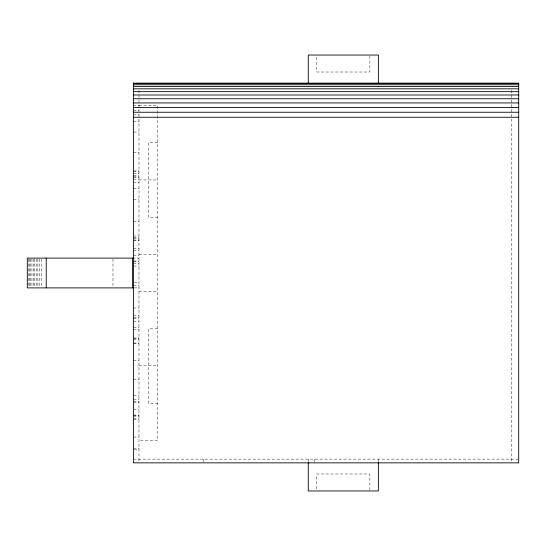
<?xml version="1.0" encoding="UTF-8"?>
<svg xmlns="http://www.w3.org/2000/svg" width="546" height="546" viewBox="0 0 546 546"><rect width="100%" height="100%" fill="white"/><g stroke="black" fill="none" stroke-linecap="round" stroke-linejoin="round"><path stroke-width="0.41" stroke-dasharray="2.73 2.05" d="M133.395 105.296L138.984 105.296M138.984 105.48L157.596 105.48L157.596 440.52L138.984 440.52M133.395 110.415L138.984 110.415M133.395 114.858L138.984 114.858M133.395 121.198L138.984 121.198M133.395 132.05L138.984 132.05M157.596 142.704L148.287 142.704L148.287 217.158L157.596 217.158M133.395 152.784L138.984 152.784M133.395 170.932L138.984 170.939M133.395 171.69L138.984 171.69M133.395 173.532L138.984 173.532M133.395 175.491L138.984 175.491M133.395 176.856L138.984 176.856M133.395 177.58L138.984 177.58M133.395 179.518L138.984 179.518M138.984 179.934L157.596 179.934M133.395 182.685L138.984 182.685M133.395 188.588L138.984 188.588M133.395 199.74L138.984 199.74M133.395 221.485L138.984 221.485M133.395 236.022L138.984 236.022M133.395 237.374L138.984 237.374M133.395 238.657L138.984 238.657M133.395 240.022L138.984 240.022M133.395 240.725L138.984 240.725M133.395 248.628L138.984 248.628M133.395 250.634L138.984 250.634M138.984 254.388L157.596 254.388M133.395 255.521L138.984 255.521M132.61 258.108L138.984 258.108M133.395 261.029L138.984 261.029M133.395 261.22L138.984 261.22M133.395 263.691L138.984 263.691M133.395 266.059L138.984 266.059M134.193 282.309L138.984 282.309M133.395 285.421L138.984 285.421M134.2 287.892L138.984 287.892M138.984 291.612L157.596 291.612M133.395 308.026L138.984 308.026M133.395 315.397L138.984 315.397M133.395 317.444L138.984 317.444M133.395 318.734L138.984 318.734M133.395 321.567L138.984 321.567M133.395 327.341L138.984 327.341M157.596 328.842L148.287 328.842L148.287 403.296L157.596 403.296M133.395 329.791L138.984 329.791M133.395 337.974L138.984 337.974M133.395 338.745L138.984 338.745M133.395 339.632L138.984 339.632M133.395 343.065L138.984 343.065M133.395 343.291L138.984 343.291M133.395 360.804L138.984 360.804M138.984 365.697L157.596 365.697M133.395 379.17L138.984 379.17M133.395 395.748L138.984 395.748M133.395 399.358L138.984 399.358M133.395 401.583L138.984 401.583M133.395 402.484L138.984 402.484M133.395 409.657L138.984 409.657M133.395 415.021L138.984 415.021M133.395 415.561L138.984 415.561M133.395 416.107L138.984 416.107M133.395 418.871L138.984 418.871M133.395 419.553L138.984 419.553M133.395 437.046L138.984 437.046M133.395 448.191L138.984 448.191M134.193 449.829L138.984 449.829M133.395 459.138L518.7 459.138M511.254 90.199L511.254 462.858M378.358 459.138L378.358 461.65M369.867 55.883L369.867 72.011L316.762 72.011L316.762 55.883M369.867 490.117L369.867 473.989L316.762 473.989L316.762 490.117M314.564 459.138L314.564 462.858M308.272 459.138L308.272 461.65M203.747 459.138L203.747 462.114M138.984 90.213L138.984 462.114M112.974 258.961L112.974 287.039M41.319 258.961L41.319 287.039M39.571 258.961L39.571 287.039M37.879 258.961L37.879 287.039M36.254 258.961L36.254 287.039M34.712 258.961L34.712 287.039M33.272 258.961L33.272 287.039M31.941 258.961L31.941 287.039M30.733 258.961L30.733 287.039M29.655 258.961L29.655 287.039M28.713 258.961L28.713 287.039"/><path stroke-width="0.82" d="M133.395 83.142L518.7 83.142L518.7 462.858L133.395 462.858L133.395 83.074M133.395 83.62L518.7 83.62M133.395 84.773L518.7 84.773M133.395 86.514L518.7 86.514M133.395 88.821L518.7 88.821M133.395 91.653L518.7 91.653M133.395 94.984L518.7 94.984M133.395 98.765L518.7 98.765M133.395 102.941L518.7 102.941M133.395 107.46L518.7 107.46M133.395 112.251L518.7 112.251M133.395 117.254L518.7 117.254M133.108 258.108L27.3 258.108L27.32 287.892L133.108 287.892M378.358 83.511L378.358 55.037L308.272 55.037L308.272 83.511M378.358 462.489L378.358 490.963L308.272 490.963L308.272 462.489M132.61 258.108L132.61 287.892M46.226 258.108L46.226 287.892"/></g></svg>
